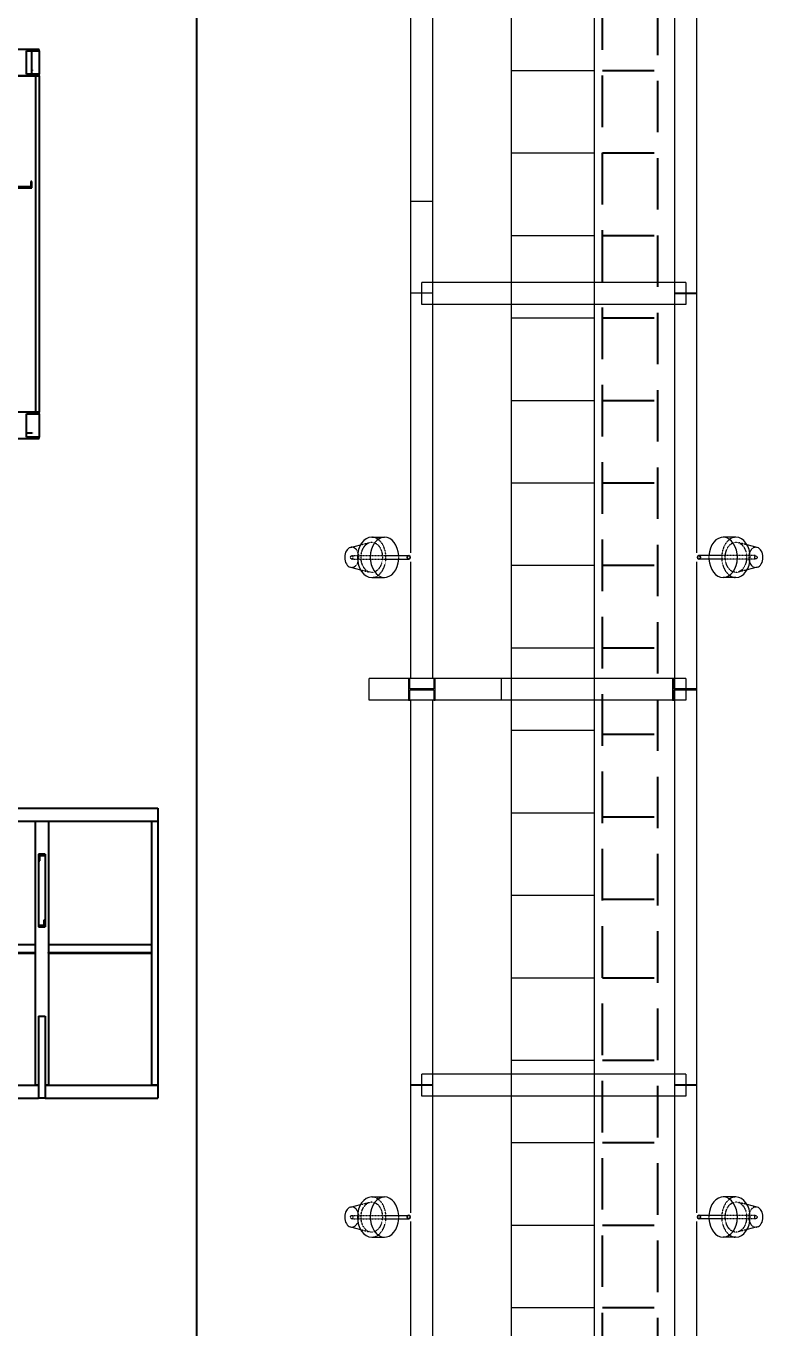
# Model space of a CAD drawing. Header units: inches. Extents: x 19 to 664121, y 34 to 210034.
# Drawn here: x 142233 to 147594, y 147694 to 157165 of the extents above; entities that cross this region are included whole.
import ezdxf

# ---------------------------------------------------------------- set-up
doc = ezdxf.new("R2010")
doc.units = ezdxf.units.IN
doc.header["$MEASUREMENT"] = 0
doc.linetypes.add('CABLEROUTEALL-EMBED 1_DWG$0$HIDDEN2', pattern=[0.1875, 0.125, -0.0625])
doc.linetypes.add('LIGHTINGLAYOUTPROGRESSUNIT-EMBED 1_DWG$0$HIDDEN2', pattern=[0.1875, 0.125, -0.0625])
doc.layers.add('CABLE TRAY INSTRUMENTATION', color=7, linetype='Continuous')
doc.layers.add('CABLEROUTEALL-EMBED 1_DWG$0$DwgTemplate', color=7, linetype='Continuous')
for name, color, linetype, lineweight in [('Layout', 6, 'Continuous', 20), ('Pipe Rack Lighting', 1, 'Continuous', 5), ('REV.C CLOUD', 2, 'Continuous', 20)]:
    doc.layers.add(name, color=color, linetype=linetype, lineweight=lineweight)
doc.styles.get("Standard").update_dxf_attribs({"font": 'arial.ttf'})
doc.dimstyles.get("Standard").update_dxf_attribs({"dimtxt": 0.18, "dimasz": 0.18, "dimexe": 0.18, "dimexo": 0.0625, "dimgap": 0.09, "dimtad": 0, "dimtih": 1, "dimtoh": 1, "dimdec": 4, "dimzin": 0, "dimdsep": 46, "dimtxsty": 'Standard', "dimcen": 0.09, "dimadec": 0, "dimazin": 0, "dimtfac": 1, "dimtdec": 4, "dimtofl": 0, "dimtmove": 0, "dimatfit": 3, "dimfxl": 1, "dimtolj": 1, "dimtzin": 0, "dimarcsym": 0})

# ---------------------------------------------------------------- blocks, each defined once
blk = doc.blocks.new('*D63')
at = {"color": 4, "lineweight": -2, "transparency": 16777216}
for p, q in [((145765, 164642.2), (143472.8, 164642.2)), ((143472.9, 161642.2), (143472.9, 146589.3)), ((143472.9, 125592.2), (143472.9, 140926.8)), ((145765, 122592.2), (143472.8, 122592.2))]:
    blk.add_line(p, q, dxfattribs=at)
at = {"color": 4, "transparency": 16777216}
for points in [[(142972.9, 161642.2), (143972.9, 161642.2), (143472.9, 164642.2)], [(142972.9, 125592.2), (143972.9, 125592.2), (143472.9, 122592.2)]]:
    blk.add_solid(points, dxfattribs=at)
at = {"layer": 'Defpoints', "color": 0, "transparency": 16777216}
for p in [(145765, 164642.2), (143472.9, 122592.2), (145765, 122592.2)]:
    blk.add_point(p, dxfattribs=at)
at = {"transparency": 16777216, "insert": (143472.9, 143758.1), "char_height": 1500, "attachment_point": 5, "rotation": 90}
blk.add_mtext('\\A1;42.1m', dxfattribs=at)

msp = doc.modelspace()

# ---------------------------------------------------------------- linework, layer by layer
at = {"layer": 'CABLE TRAY INSTRUMENTATION', "color": 6, "linetype": 'CABLEROUTEALL-EMBED 1_DWG$0$HIDDEN2', "ltscale": 3000}
for p, q in [((146426.89, 123242.19), (146426.89, 164642.19)), ((146826.89, 164642.19), (146826.89, 142665.71)), ((146426.89, 156842.19), (146826.89, 156842.19)), ((146426.89, 156242.19), (146826.89, 156242.19)), ((146426.89, 155642.19), (146826.89, 155642.19)), ((146426.89, 155042.19), (146826.89, 155042.19)), ((146426.89, 154442.19), (146826.89, 154442.19)), ((146426.89, 154442.19), (146826.89, 154442.19)), ((146426.89, 154442.19), (146826.89, 154442.19)), ((146426.89, 153842.19), (146826.89, 153842.19)), ((146426.89, 153242.19), (146826.89, 153242.19)), ((146426.89, 153242.19), (146826.89, 153242.19)), ((146426.89, 152642.19), (146826.89, 152642.19)), ((146426.89, 152013.19), (146826.89, 152013.19)), ((146426.89, 151413.19), (146826.89, 151413.19)), ((146426.89, 150813.19), (146826.89, 150813.19)), ((146426.89, 150242.19), (146826.89, 150242.19)), ((146426.89, 149642.19), (146826.89, 149642.19)), ((146426.89, 149642.19), (146826.89, 149642.19)), ((146426.89, 149642.19), (146826.89, 149642.19)), ((146426.89, 149042.19), (146826.89, 149042.19)), ((146426.89, 148442.19), (146826.89, 148442.19)), ((146426.89, 148442.19), (146826.89, 148442.19)), ((146426.89, 147842.19), (146826.89, 147842.19))]:
    msp.add_line(p, q, dxfattribs=at)
at = {"layer": 'CABLEROUTEALL-EMBED 1_DWG$0$DwgTemplate', "color": 252, "linetype": 'Continuous'}
for p, q in [((142329.21, 156995.89), (142137.23, 156995.89)), ((142237.06, 156815.43), (142237.06, 156984.37)), ((142237.06, 156984.37), (142329.21, 156984.37)), ((142274.97, 156815.43), (142274.97, 156984.37)), ((142329.21, 156984.37), (142329.21, 156995.89)), ((142329.21, 156984.37), (142329.21, 156815.43)), ((142137.23, 156803.91), (142329.21, 156803.91)), ((142305.21, 156803.91), (142161.22, 156803.91)), ((142329.21, 156815.43), (142237.06, 156815.43)), ((142274.97, 156846.14), (142278.47, 156846.14)), ((142278.47, 156842.3), (142274.97, 156842.3)), ((142278.47, 156846.14), (142278.47, 156842.3)), ((142305.21, 154356.18), (142305.21, 156803.91)), ((142329.21, 156803.91), (142329.21, 156815.43)), ((142329.21, 156803.91), (142329.21, 154356.18)), ((142267.17, 155995.88), (142160.87, 155995.88)), ((142267.17, 156034.03), (142267.17, 155995.88)), ((142274.97, 156034.03), (142267.17, 156034.03)), ((142274.97, 155987.95), (142274.97, 156034.03)), ((142153.07, 155987.95), (142274.97, 155987.95)), ((142329.21, 154356.18), (142137.23, 154356.18)), ((142305.21, 154356.18), (142161.22, 154356.18)), ((142237.06, 154344.66), (142329.21, 154344.66)), ((142237.06, 154175.72), (142237.06, 154344.66)), ((142329.21, 154344.66), (142329.21, 154356.18)), ((142329.21, 154344.66), (142329.21, 154175.72)), ((142237.06, 154206.44), (142278.47, 154206.44)), ((142278.47, 154202.6), (142237.06, 154202.6)), ((142278.47, 154206.44), (142278.47, 154202.6)), ((142137.23, 154164.2), (142329.21, 154164.2)), ((142329.21, 154175.72), (142237.06, 154175.72)), ((142329.21, 154164.2), (142329.21, 154175.72)), ((135034.03, 151476.55), (143193.11, 151476.55)), ((143193.11, 151476.55), (143193.11, 151380.57)), ((135034.03, 151380.57), (143193.11, 151380.57)), ((142300.41, 151380.57), (142300.41, 149460.78)), ((142300.41, 151380.57), (142396.4, 151380.57)), ((142396.4, 151380.57), (142396.4, 149460.78)), ((143147.03, 151380.57), (143193.11, 151380.57)), ((143147.03, 151380.57), (143147.03, 149460.78)), ((143193.11, 151380.57), (143193.11, 149460.78)), ((142324, 151140.59), (142324, 151091.83)), ((142372.76, 151140.59), (142324, 151140.59)), ((142324, 151091.83), (142333.14, 151091.83)), ((142324.02, 151140.59), (142324.02, 150612.65)), ((142324.02, 151140.59), (142372.78, 151140.59)), ((142333.14, 151131.45), (142372.76, 151131.45)), ((142333.14, 151091.83), (142333.14, 151131.45)), ((142372.76, 151131.45), (142372.76, 151140.59)), ((142372.78, 151140.59), (142372.78, 150612.65)), ((142324.02, 150621.8), (142324.02, 150612.65)), ((142363.64, 150621.8), (142324.02, 150621.8)), ((142324.02, 150612.65), (142372.78, 150612.65)), ((142372.78, 150612.65), (142324.02, 150612.65)), ((142363.64, 150661.41), (142363.64, 150621.8)), ((142372.78, 150661.41), (142363.64, 150661.41)), ((142372.78, 150612.65), (142372.78, 150661.41)), ((142300.41, 150481.15), (141847.34, 150481.15)), ((141847.34, 150426.43), (142300.41, 150426.43)), ((141847.34, 150420.67), (142300.41, 150420.67)), ((142300.41, 150426.43), (142300.41, 150420.67)), ((143147.03, 150481.15), (142396.4, 150481.15)), ((142396.4, 150420.67), (142396.4, 150426.43)), ((142396.4, 150426.43), (143147.03, 150426.43)), ((142396.4, 150420.67), (143147.03, 150420.67)), ((143147.03, 150420.67), (143147.03, 150426.43)), ((142324.02, 149962.88), (142324, 149962.88)), ((142324, 149962.88), (142324, 149914.11)), ((142324.02, 149962.88), (142372.78, 149962.88)), ((142324.02, 149962.88), (142324.02, 149364.79)), ((142372.78, 149962.88), (142372.78, 149364.79)), ((142324, 149914.11), (142324.02, 149914.11)), ((141268.48, 149460.78), (142324.02, 149460.78)), ((142324.02, 149460.78), (142300.41, 149460.78)), ((142396.4, 149460.78), (142372.78, 149460.78)), ((142372.78, 149460.78), (143193.11, 149460.78)), ((143193.11, 149460.78), (143147.03, 149460.78)), ((143193.11, 149460.78), (143193.11, 149364.79)), ((141398.76, 149364.79), (142324.02, 149364.79)), ((142372.78, 149364.79), (142324.02, 149364.79)), ((142372.78, 149364.79), (143193.11, 149364.79))]:
    msp.add_line(p, q, dxfattribs=at)
at = {"layer": 'Layout', "color": 252, "linetype": 'Continuous'}
for p, q in [((146953.44, 155223.07), (146953.44, 158099.76)), ((145033.65, 155223.07), (145033.65, 158020.52)), ((145192.13, 155223.07), (145192.13, 158020.52)), ((147111.91, 155223.07), (147111.91, 158067.76)), ((145033.65, 153332.3), (145033.65, 155892.06)), ((145033.65, 155892.06), (145192.13, 155892.06)), ((145192.13, 152419.65), (145192.13, 155892.06)), ((147032.68, 155299.32), (145112.89, 155299.32)), ((145112.89, 155140.85), (145112.89, 155299.32)), ((147032.68, 155299.32), (147032.68, 155140.85)), ((145192.13, 155223.07), (145033.65, 155223.07)), ((147111.91, 155223.07), (146953.44, 155223.07)), ((146953.44, 152340.41), (146953.44, 155220.09)), ((146953.44, 155220.09), (147111.91, 155220.09)), ((147111.91, 153332.3), (147111.91, 155220.09)), ((147032.68, 155140.85), (145112.89, 155140.85)), ((145033.65, 152419.65), (145033.65, 153268.3)), ((147111.91, 152340.41), (147111.91, 153268.3)), ((145688.83, 152419.65), (144728.94, 152419.65)), ((144728.94, 152261.17), (144728.94, 152419.65)), ((145016.22, 152419.65), (145016.22, 152261.17)), ((145025.97, 152419.65), (145016.22, 152419.65)), ((145025.97, 152343.4), (145025.97, 152419.65)), ((145199.81, 152419.65), (145199.81, 152343.4)), ((145209.56, 152419.65), (145199.81, 152419.65)), ((145209.56, 152261.17), (145209.56, 152419.65)), ((147032.68, 152419.65), (145688.83, 152419.65)), ((145688.83, 152419.65), (145688.83, 152261.17)), ((146936, 152419.65), (146936, 152261.17)), ((146945.76, 152419.65), (146936, 152419.65)), ((146945.76, 152343.4), (146945.76, 152419.65)), ((147032.68, 152419.65), (147032.68, 152261.17)), ((145199.81, 152343.4), (145025.97, 152343.4)), ((145025.97, 152261.17), (145025.97, 152337.42)), ((145025.97, 152337.42), (145199.81, 152337.42)), ((145199.81, 152337.42), (145199.81, 152261.17)), ((147115.85, 152343.4), (146945.76, 152343.4)), ((146945.76, 152337.42), (147115.85, 152337.42)), ((146945.76, 152261.17), (146945.76, 152337.42)), ((146953.44, 149463.72), (146953.44, 152340.41)), ((146953.44, 152340.41), (147111.91, 152340.41)), ((147111.91, 152340.41), (146953.44, 152340.41)), ((147111.91, 149463.72), (147111.91, 152340.41)), ((145688.83, 152261.17), (144728.94, 152261.17)), ((145016.22, 152261.17), (145025.97, 152261.17)), ((145033.65, 149463.72), (145033.65, 152261.17)), ((145192.13, 149463.72), (145192.13, 152261.17)), ((145199.81, 152261.17), (145209.56, 152261.17)), ((147032.68, 152261.17), (145688.83, 152261.17)), ((146936, 152261.17), (146945.76, 152261.17)), ((145192.13, 149463.72), (145033.65, 149463.72)), ((145033.65, 148532.84), (145033.65, 149460.73)), ((145033.65, 149460.73), (145192.13, 149460.73)), ((147032.68, 149539.97), (145112.89, 149539.97)), ((145112.89, 149381.5), (145112.89, 149539.97)), ((145192.13, 146660.3), (145192.13, 149460.73)), ((147111.91, 149463.72), (146953.44, 149463.72)), ((146953.44, 146581.06), (146953.44, 149460.73)), ((146953.44, 149460.73), (147111.91, 149460.73)), ((147032.68, 149539.97), (147032.68, 149381.5)), ((147111.91, 148532.84), (147111.91, 149460.73)), ((147032.68, 149381.5), (145112.89, 149381.5)), ((145033.65, 146660.3), (145033.65, 148468.84)), ((147111.91, 146581.06), (147111.91, 148468.84))]:
    msp.add_line(p, q, dxfattribs=at)
at = {"layer": 'Pipe Rack Lighting', "color": 252, "linetype": 'Continuous'}
for p, q in [((144747.96, 153446.59), (144841.05, 153446.59)), ((147397.61, 153446.59), (147304.51, 153446.59)), ((144593.9, 153372.27), (144666.78, 153390.98)), ((147551.66, 153372.27), (147478.78, 153390.98)), ((144841.05, 153312.49), (145016.9, 153312.49)), ((144841.05, 153288.11), (145016.9, 153288.11)), ((147304.51, 153312.49), (147128.66, 153312.49)), ((147304.51, 153288.11), (147128.66, 153288.11)), ((144593.9, 153228.33), (144666.78, 153209.63)), ((144747.96, 153154.01), (144841.05, 153154.01)), ((147397.61, 153154.01), (147304.51, 153154.01)), ((147551.66, 153228.33), (147478.78, 153209.63)), ((144747.96, 148647.13), (144841.05, 148647.13)), ((147397.61, 148647.13), (147304.51, 148647.13)), ((144593.9, 148572.81), (144666.78, 148591.52)), ((144841.05, 148513.03), (145016.9, 148513.03)), ((147304.51, 148513.03), (147128.66, 148513.03)), ((147551.66, 148572.81), (147478.78, 148591.52)), ((144593.9, 148428.87), (144666.78, 148410.17)), ((144841.05, 148488.65), (145016.9, 148488.65)), ((147304.51, 148488.65), (147128.66, 148488.65)), ((147551.66, 148428.87), (147478.78, 148410.17)), ((144747.96, 148354.55), (144841.05, 148354.55)), ((147397.61, 148354.55), (147304.51, 148354.55))]:
    msp.add_line(p, q, dxfattribs=at)
at = {"layer": 'Pipe Rack Lighting', "color": 252, "linetype": 'LIGHTINGLAYOUTPROGRESSUNIT-EMBED 1_DWG$0$HIDDEN2'}
for p, q in [((144666.78, 153390.98), (144734.1, 153408.25)), ((147478.78, 153390.98), (147411.46, 153408.25)), ((144603.14, 153312.49), (144841.05, 153312.49)), ((144603.14, 153288.11), (144841.05, 153288.11)), ((147542.43, 153312.49), (147304.51, 153312.49)), ((147542.43, 153288.11), (147304.51, 153288.11)), ((144666.78, 153209.63), (144734.1, 153192.35)), ((147478.78, 153209.63), (147411.46, 153192.35)), ((144666.78, 148591.52), (144734.1, 148608.79)), ((147478.78, 148591.52), (147411.46, 148608.79)), ((144603.14, 148513.03), (144841.05, 148513.03)), ((147542.43, 148513.03), (147304.51, 148513.03)), ((144603.14, 148488.65), (144841.05, 148488.65)), ((147542.43, 148488.65), (147304.51, 148488.65)), ((144666.78, 148410.17), (144734.1, 148392.89)), ((147478.78, 148410.17), (147411.46, 148392.89))]:
    msp.add_line(p, q, dxfattribs=at)
at = {"layer": 'Pipe Rack Lighting', "color": 252, "linetype": 'Continuous'}
for centre, major_axis, start_param, end_param in [((144747.96, 153300.3), (0, -146.29), 3.1415927, 6.2831853), ((144841.05, 153300.3), (0, -146.29), 3.1415927, 7.7705515), ((144841.05, 153300.3), (0, 146.29), 4.7958191, 6.2831853), ((147304.51, 153300.3), (0, 146.29), 3.1415927, 7.7705515), ((147397.61, 153300.3), (0, 146.29), 3.1415927, 6.2831853), ((144603.14, 153300.3), (0, -73.14), 3.321127, 6.103651), ((147542.43, 153300.3), (0, 73.14), 3.321127, 6.103651), ((147304.51, 153300.3), (0, -146.29), 4.7958191, 6.2831853), ((144747.96, 148500.84), (0, -146.29), 3.1415927, 6.2831853), ((144841.05, 148500.84), (0, -146.29), 3.1415927, 7.7705515), ((144841.05, 148500.84), (0, 146.29), 4.7958191, 6.2831853), ((147304.51, 148500.84), (0, 146.29), 3.1415927, 7.7705515), ((147397.61, 148500.84), (0, 146.29), 3.1415927, 6.2831853), ((144603.14, 148500.84), (0, -73.14), 3.321127, 6.103651), ((147542.43, 148500.84), (0, 73.14), 3.321127, 6.103651), ((147304.51, 148500.84), (0, -146.29), 4.7958191, 6.2831853)]:
    msp.add_ellipse(centre, major_axis=major_axis, ratio=0.7071068, start_param=start_param, end_param=end_param, dxfattribs=at)
at = {"layer": 'Pipe Rack Lighting', "color": 252, "linetype": 'LIGHTINGLAYOUTPROGRESSUNIT-EMBED 1_DWG$0$HIDDEN2'}
for centre, major_axis, start_param, end_param in [((144747.96, 153300.3), (0, 146.29), 3.1415927, 6.2831853), ((147397.61, 153300.3), (0, -146.29), 3.1415927, 6.2831853), ((144603.14, 153300.3), (0, 73.14), 2.9620583, 6.2831853), ((144603.14, 153300.3), (0, 73.14), 0, 0.1795344), ((147542.43, 153300.3), (0, -73.14), 2.9620583, 6.2831853), ((144841.05, 153300.3), (0, -146.29), 1.4873662, 1.6542264), ((147304.51, 153300.3), (0, 146.29), 1.4873662, 1.6542264), ((147542.43, 153300.3), (0, -73.14), 0, 0.1795344), ((144747.96, 148500.84), (0, 146.29), 3.1415927, 6.2831853), ((147397.61, 148500.84), (0, -146.29), 3.1415927, 6.2831853), ((144603.14, 148500.84), (0, 73.14), 2.9620583, 6.2831853), ((144603.14, 148500.84), (0, 73.14), 0, 0.1795344), ((144841.05, 148500.84), (0, -146.29), 1.4873662, 1.6542264), ((147304.51, 148500.84), (0, 146.29), 1.4873662, 1.6542264), ((147542.43, 148500.84), (0, -73.14), 2.9620583, 6.2831853), ((147542.43, 148500.84), (0, -73.14), 0, 0.1795344)]:
    msp.add_ellipse(centre, major_axis=major_axis, ratio=0.7071068, start_param=start_param, end_param=end_param, dxfattribs=at)
for centre, major_axis in [((144747.96, 153300.3), (0, 109.72)), ((147397.61, 153300.3), (0, -109.72)), ((144603.14, 153300.3), (0, 12.19)), ((147542.43, 153300.3), (0, -12.19)), ((144747.96, 148500.84), (0, 109.72)), ((147397.61, 148500.84), (0, -109.72)), ((144603.14, 148500.84), (0, 12.19)), ((147542.43, 148500.84), (0, -12.19))]:
    msp.add_ellipse(centre, major_axis=major_axis, ratio=0.7071068, dxfattribs=at)
at = {"layer": 'Pipe Rack Lighting', "color": 252, "linetype": 'Continuous'}
for centre, major_axis in [((145016.9, 153300.3), (0, -15.24)), ((145016.9, 153300.3), (0, -15.24)), ((145016.9, 153300.3), (0, 12.19)), ((147128.66, 153300.3), (0, -15.24)), ((147128.66, 153300.3), (0, -15.24)), ((147128.66, 153300.3), (0, -12.19)), ((145016.9, 148500.84), (0, -15.24)), ((145016.9, 148500.84), (0, -15.24)), ((145016.9, 148500.84), (0, 12.19)), ((147128.66, 148500.84), (0, -15.24)), ((147128.66, 148500.84), (0, -15.24)), ((147128.66, 148500.84), (0, -12.19))]:
    msp.add_ellipse(centre, major_axis=major_axis, ratio=0.7071068, dxfattribs=at)
at = {"layer": 'REV.C CLOUD', "color": 3}
for p, q in [((145765.03, 122672.19), (145765.03, 164642.19)), ((146365.03, 164642.19), (146365.03, 142665.71)), ((145765.03, 156842.19), (146365.03, 156842.19)), ((145765.03, 156242.19), (146365.03, 156242.19)), ((145765.03, 155642.19), (146365.03, 155642.19)), ((145765.03, 155042.19), (146365.03, 155042.19)), ((145765.03, 154442.19), (146365.03, 154442.19)), ((145765.03, 154442.19), (146365.03, 154442.19)), ((145765.03, 154442.19), (146365.03, 154442.19)), ((145765.03, 153842.19), (146365.03, 153842.19)), ((145765.03, 153242.19), (146365.03, 153242.19)), ((145765.03, 153242.19), (146365.03, 153242.19)), ((145765.03, 152642.19), (146365.03, 152642.19)), ((145765.03, 152042.19), (146365.03, 152042.19)), ((145765.03, 151442.19), (146365.03, 151442.19)), ((145765.03, 150842.19), (146365.03, 150842.19)), ((145765.03, 150242.19), (146365.03, 150242.19)), ((145765.03, 149642.19), (146365.03, 149642.19)), ((145765.03, 149642.19), (146365.03, 149642.19)), ((145765.03, 149642.19), (146365.03, 149642.19)), ((145765.03, 149042.19), (146365.03, 149042.19)), ((145765.03, 148442.19), (146365.03, 148442.19)), ((145765.03, 148442.19), (146365.03, 148442.19)), ((145765.03, 147842.19), (146365.03, 147842.19))]:
    msp.add_line(p, q, dxfattribs=at)

# ---------------------------------------------------------------- dimensions: what is measured, and where the dimension line sits
at = {"color": 252}
dim = msp.add_linear_dim(base=(143472.9313362, 122592.18582566), p1=(145765.02614312, 164642.18582619), p2=(145765.02614388, 122592.18582566), angle=90, dimstyle='Standard', override={"dimtxt": 1500, "dimasz": 3000, "dimtih": 0, "dimdec": 1, "dimlfac": 0.001, "dimpost": 'm', "dimclrd": 4, "dimclre": 4, "dimclrt": 256}, dxfattribs=at)
dim.commit()
dim.dimension.update_dxf_attribs({"geometry": '*D63', "text_midpoint": (143472.9313362, 143758.07436287), "dimtype": 160})

doc.saveas('drawing.dxf')
